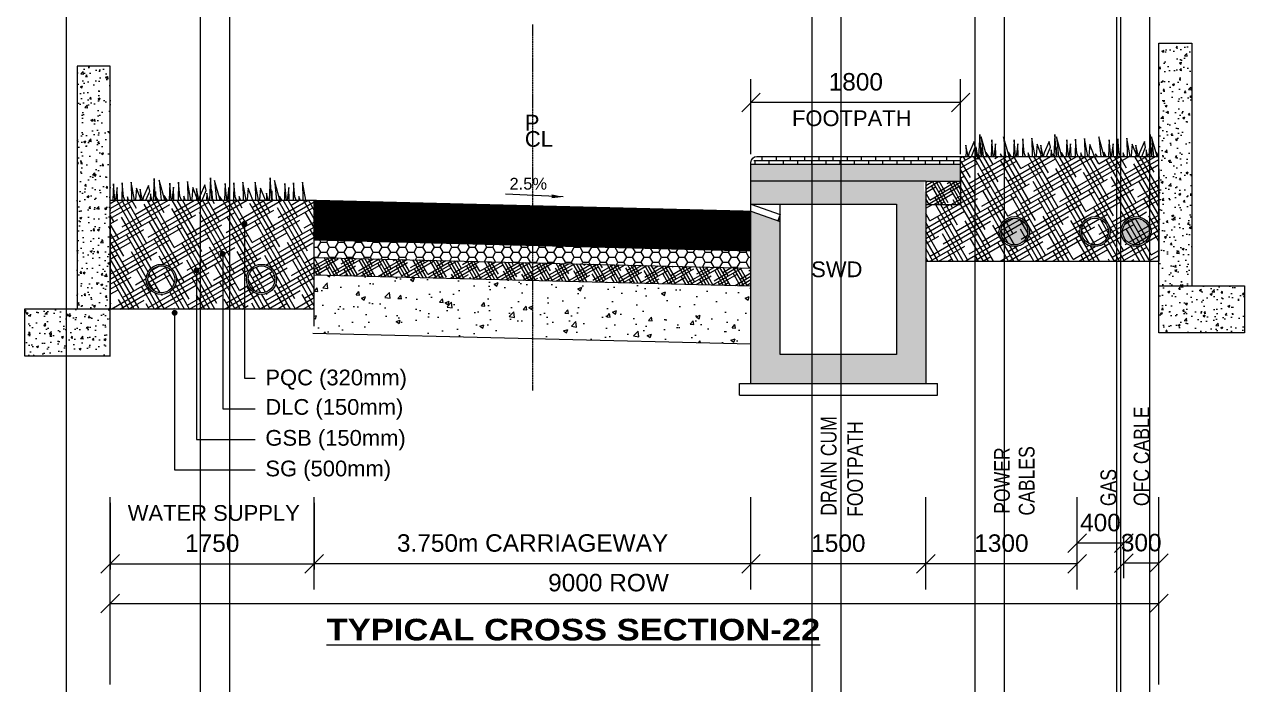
# Model space of a CAD drawing. Header units: inches. Extents: x 1863003 to 1881330, y 133141 to 515800.
# Drawn here: x 1868880 to 1879355, y 196751 to 202421 of the extents above; entities that cross this region are included whole.
import ezdxf

# ---------------------------------------------------------------- set-up
doc = ezdxf.new("R2010")
doc.units = ezdxf.units.IN
doc.header["$MEASUREMENT"] = 0
doc.linetypes.add('CENTERX2', pattern=[4, 2.5, -0.5, 0.5, -0.5])
doc.layers.get('0').update_dxf_attribs({"color": 4, "linetype": 'ELEC_LINE', "lineweight": 13})
doc.layers.get('Defpoints').update_dxf_attribs({"lineweight": 13})
for name, color, linetype, lineweight in [('DIM', 7, 'Continuous', 13), ('DIMEN', 7, 'Continuous', 13), ('HATCH', 252, 'Continuous', 13)]:
    doc.layers.add(name, color=color, linetype=linetype, lineweight=lineweight)
doc.styles.add('AB', font='ariblk.ttf')
doc.styles.add('ARIAL', font='arial.ttf')
doc.styles.get("Standard").update_dxf_attribs({"font": 'romans.shx'})
doc.linetypes.add('ELEC_LINE', pattern='A,12.7,-5.08,["EL",Standard,S=2.54,R=0,X=-2.54,Y=-1.27],-5.08', length=22.86)
doc.dimstyles.get("Standard").update_dxf_attribs({"dimtxt": 180, "dimasz": 160, "dimexe": 50, "dimexo": 50, "dimgap": 100, "dimtad": 1, "dimdec": 0, "dimzin": 0, "dimdsep": 46, "dimtxsty": 'ARIAL', "dimcen": 0.09, "dimclrd": 256, "dimclre": 256, "dimclrt": 256, "dimadec": 0, "dimazin": 0, "dimtm": 1e-09, "dimtfac": 1, "dimtdec": 0, "dimtofl": 0, "dimtmove": 0, "dimatfit": 3, "dimfxl": 0, "dimtolj": 1, "dimtzin": 0, "dimlwd": 9, "dimlwe": -1, "dimarcsym": 0})

# ---------------------------------------------------------------- blocks, each defined once
blk = doc.blocks.new('_Oblique')
at = {"color": 0, "linetype": 'ByBlock', "lineweight": -2}
blk.add_line((-0.5, -0.5), (0.5, 0.5), dxfattribs=at)
blk = doc.blocks.new('*D232')
at = {"layer": 'Defpoints', "color": 0, "ltscale": 0.02}
for p in [(1878317.303417261, 197792.9013232289), (1878317.303417261, 197616.2642154527), (1878617.303417261, 197616.2642154527)]:
    blk.add_point(p, dxfattribs=at)
at = {"layer": 'DIMEN', "ltscale": 0.02}
for p, q in [((1878317.303417261, 197666.2642154527), (1878317.303417261, 197842.9013232289)), ((1878617.303417261, 197666.2642154527), (1878617.303417261, 197842.9013232289))]:
    blk.add_line(p, q, dxfattribs=at)
at = {"layer": 'DIMEN', "lineweight": 9, "ltscale": 0.02}
blk.add_line((1878617.303417261, 197792.9013232289), (1878317.303417261, 197792.9013232289), dxfattribs=at)
at = {"layer": 'DIMEN', "lineweight": 9, "ltscale": 0.02, "xscale": 160, "yscale": 160, "zscale": 160, "rotation": 180}
blk.add_blockref('_Oblique', (1878317.303417261, 197792.9013232289), dxfattribs=at)
at = {"layer": 'DIMEN', "lineweight": 9, "ltscale": 0.02, "xscale": 160, "yscale": 160, "zscale": 160}
blk.add_blockref('_Oblique', (1878617.303417261, 197792.9013232289), dxfattribs=at)
at = {"layer": 'DIMEN', "ltscale": 0.02, "insert": (1878467.303417261, 197969.5384310052), "char_height": 150, "attachment_point": 5, "style": 'ARIAL'}
blk.add_mtext('\\A1;300', dxfattribs=at)
blk = doc.blocks.new('*D233')
at = {"layer": 'Defpoints', "color": 0, "ltscale": 0.02}
for p in [(1875117.303417261, 197788.5985734055), (1875117.303417261, 197788.5985734055), (1876617.303417261, 197788.5985734055)]:
    blk.add_point(p, dxfattribs=at)
at = {"layer": 'DIMEN', "lineweight": 9, "ltscale": 0.02}
blk.add_line((1876617.303417261, 197788.5985734055), (1875117.303417261, 197788.5985734055), dxfattribs=at)
at = {"layer": 'DIMEN', "lineweight": 9, "ltscale": 0.02, "xscale": 160, "yscale": 160, "zscale": 160, "rotation": 180}
blk.add_blockref('_Oblique', (1875117.303417261, 197788.5985734055), dxfattribs=at)
at = {"layer": 'DIMEN', "lineweight": 9, "ltscale": 0.02, "xscale": 160, "yscale": 160, "zscale": 160}
blk.add_blockref('_Oblique', (1876617.303417261, 197788.5985734055), dxfattribs=at)
at = {"layer": 'DIMEN', "ltscale": 0.02, "insert": (1875867.303417261, 197965.1845215638), "char_height": 150, "attachment_point": 5, "style": 'ARIAL'}
blk.add_mtext('\\A1;1500', dxfattribs=at)
blk = doc.blocks.new('*D234')
at = {"layer": 'Defpoints', "color": 0, "ltscale": 0.02}
for p in [(1871367.303417261, 197788.5985734055), (1871367.303417261, 197788.5985734055), (1875117.303417261, 197788.5985734055)]:
    blk.add_point(p, dxfattribs=at)
at = {"layer": 'DIMEN', "lineweight": 9, "ltscale": 0.02}
blk.add_line((1875117.303417261, 197788.5985734055), (1871367.303417261, 197788.5985734055), dxfattribs=at)
at = {"layer": 'DIMEN', "lineweight": 9, "ltscale": 0.02, "xscale": 160, "yscale": 160, "zscale": 160, "rotation": 180}
blk.add_blockref('_Oblique', (1871367.303417261, 197788.5985734055), dxfattribs=at)
at = {"layer": 'DIMEN', "lineweight": 9, "ltscale": 0.02, "xscale": 160, "yscale": 160, "zscale": 160}
blk.add_blockref('_Oblique', (1875117.303417261, 197788.5985734055), dxfattribs=at)
at = {"layer": 'DIMEN', "ltscale": 0.02, "insert": (1873242.303417261, 197966.2077139239), "char_height": 150, "attachment_point": 5, "style": 'ARIAL'}
blk.add_mtext('\\A1;3.750m CARRIAGEWAY', dxfattribs=at)
blk = doc.blocks.new('*D235')
at = {"layer": 'Defpoints', "color": 0, "ltscale": 0.02}
for p in [(1878617.303417261, 197448.3189827944), (1869617.303417261, 197270.7098422759), (1878617.303417261, 197270.7098422759)]:
    blk.add_point(p, dxfattribs=at)
at = {"layer": 'DIMEN', "ltscale": 0.02}
for p, q in [((1869617.303417261, 197320.7098422759), (1869617.303417261, 197498.3189827944)), ((1878617.303417261, 197320.7098422759), (1878617.303417261, 197498.3189827944))]:
    blk.add_line(p, q, dxfattribs=at)
at = {"layer": 'DIMEN', "lineweight": 9, "ltscale": 0.02}
blk.add_line((1869617.303417261, 197448.3189827944), (1878617.303417261, 197448.3189827944), dxfattribs=at)
at = {"layer": 'DIMEN', "lineweight": 9, "ltscale": 0.02, "xscale": 160, "yscale": 160, "zscale": 160, "rotation": 180}
blk.add_blockref('_Oblique', (1869617.303417261, 197448.3189827944), dxfattribs=at)
at = {"layer": 'DIMEN', "lineweight": 9, "ltscale": 0.02, "xscale": 160, "yscale": 160, "zscale": 160}
blk.add_blockref('_Oblique', (1878617.303417261, 197448.3189827944), dxfattribs=at)
at = {"layer": 'DIMEN', "ltscale": 0.02, "insert": (1873894.059042824, 197625.9281233128), "char_height": 150, "attachment_point": 5, "style": 'ARIAL'}
blk.add_mtext('\\A1;9000 ROW', dxfattribs=at)
blk = doc.blocks.new('*D229')
at = {"layer": 'Defpoints', "color": 0, "ltscale": 0.02}
for p in [(1877917.303417261, 197965.1845215638), (1877917.303417261, 197788.5985734055), (1878317.303417261, 197788.5985734055)]:
    blk.add_point(p, dxfattribs=at)
at = {"layer": 'DIMEN', "ltscale": 0.02}
for p, q in [((1877917.303417261, 197838.5985734055), (1877917.303417261, 198015.1845215638)), ((1878317.303417261, 197838.5985734055), (1878317.303417261, 198015.1845215638))]:
    blk.add_line(p, q, dxfattribs=at)
at = {"layer": 'DIMEN', "lineweight": 9, "ltscale": 0.02}
blk.add_line((1878317.303417261, 197965.1845215638), (1877917.303417261, 197965.1845215638), dxfattribs=at)
at = {"layer": 'DIMEN', "lineweight": 9, "ltscale": 0.02, "xscale": 160, "yscale": 160, "zscale": 160, "rotation": 180}
blk.add_blockref('_Oblique', (1877917.303417261, 197965.1845215638), dxfattribs=at)
at = {"layer": 'DIMEN', "lineweight": 9, "ltscale": 0.02, "xscale": 160, "yscale": 160, "zscale": 160}
blk.add_blockref('_Oblique', (1878317.303417261, 197965.1845215638), dxfattribs=at)
at = {"layer": 'DIMEN', "ltscale": 0.02, "insert": (1878117.303417261, 198141.770469722), "char_height": 150, "attachment_point": 5, "style": 'ARIAL'}
blk.add_mtext('\\A1;400', dxfattribs=at)
blk = doc.blocks.new('*D230')
at = {"layer": 'Defpoints', "color": 0, "ltscale": 0.02}
for p in [(1876617.303417261, 197788.5985734055), (1876617.303417261, 197788.5985734055), (1877917.303417261, 197788.5985734055)]:
    blk.add_point(p, dxfattribs=at)
at = {"layer": 'DIMEN', "lineweight": 9, "ltscale": 0.02}
blk.add_line((1877917.303417261, 197788.5985734055), (1876617.303417261, 197788.5985734055), dxfattribs=at)
at = {"layer": 'DIMEN', "lineweight": 9, "ltscale": 0.02, "xscale": 160, "yscale": 160, "zscale": 160, "rotation": 180}
blk.add_blockref('_Oblique', (1876617.303417261, 197788.5985734055), dxfattribs=at)
at = {"layer": 'DIMEN', "lineweight": 9, "ltscale": 0.02, "xscale": 160, "yscale": 160, "zscale": 160}
blk.add_blockref('_Oblique', (1877917.303417261, 197788.5985734055), dxfattribs=at)
at = {"layer": 'DIMEN', "ltscale": 0.02, "insert": (1877267.303417261, 197965.2356811818), "char_height": 150, "attachment_point": 5, "style": 'ARIAL'}
blk.add_mtext('\\A1;1300', dxfattribs=at)
blk = doc.blocks.new('*D231')
at = {"layer": 'Defpoints', "color": 0, "ltscale": 0.02}
for p in [(1869617.303417261, 198360.7560860012), (1871367.303417261, 198360.7560860012), (1871367.303417261, 197788.5985734055)]:
    blk.add_point(p, dxfattribs=at)
at = {"layer": 'DIMEN', "ltscale": 0.02}
for p, q in [((1869617.303417261, 198310.7560860012), (1869617.303417261, 197738.5985734055)), ((1871367.303417261, 198310.7560860012), (1871367.303417261, 197738.5985734055))]:
    blk.add_line(p, q, dxfattribs=at)
at = {"layer": 'DIMEN', "lineweight": 9, "ltscale": 0.02}
blk.add_line((1869617.303417261, 197788.5985734055), (1871367.303417261, 197788.5985734055), dxfattribs=at)
at = {"layer": 'DIMEN', "lineweight": 9, "ltscale": 0.02, "xscale": 160, "yscale": 160, "zscale": 160, "rotation": 180}
blk.add_blockref('_Oblique', (1869617.303417261, 197788.5985734055), dxfattribs=at)
at = {"layer": 'DIMEN', "lineweight": 9, "ltscale": 0.02, "xscale": 160, "yscale": 160, "zscale": 160}
blk.add_blockref('_Oblique', (1871367.303417261, 197788.5985734055), dxfattribs=at)
at = {"layer": 'DIMEN', "ltscale": 0.02, "insert": (1870492.303417261, 197965.1845215638), "char_height": 150, "attachment_point": 5, "style": 'ARIAL'}
blk.add_mtext('\\A1;1750', dxfattribs=at)
blk = doc.blocks.new('*D289')
at = {"layer": 'Defpoints', "color": 0, "ltscale": 0.02}
for p in [(1875117.303417261, 201750.1137992865), (1875117.303417261, 201649.4641831258), (1876917.303417261, 201649.4641831258)]:
    blk.add_point(p, dxfattribs=at)
at = {"layer": 'DIMEN', "ltscale": 0.02}
for p, q in [((1875117.303417261, 201699.4641831258), (1875117.303417261, 201800.1137992865)), ((1876917.303417261, 201699.4641831258), (1876917.303417261, 201800.1137992865))]:
    blk.add_line(p, q, dxfattribs=at)
at = {"layer": 'DIMEN', "lineweight": 9, "ltscale": 0.02}
blk.add_line((1876917.303417261, 201750.1137992865), (1875117.303417261, 201750.1137992865), dxfattribs=at)
at = {"layer": 'DIMEN', "lineweight": 9, "ltscale": 0.02, "xscale": 160, "yscale": 160, "zscale": 160, "rotation": 180}
blk.add_blockref('_Oblique', (1875117.303417261, 201750.1137992865), dxfattribs=at)
at = {"layer": 'DIMEN', "lineweight": 9, "ltscale": 0.02, "xscale": 160, "yscale": 160, "zscale": 160}
blk.add_blockref('_Oblique', (1876917.303417261, 201750.1137992865), dxfattribs=at)
at = {"layer": 'DIMEN', "ltscale": 0.02, "insert": (1876017.303417261, 201926.6997474447), "char_height": 150, "attachment_point": 5, "style": 'ARIAL'}
blk.add_mtext('\\A1;1800', dxfattribs=at)

msp = doc.modelspace()

# ---------------------------------------------------------------- hatches: boundary and pattern name
at = {"layer": 'DIM', "linetype": 'Continuous'}
h = msp.add_hatch(dxfattribs=at)
h.set_pattern_fill('AR-CONC')
h.set_pattern_definition([(49.99999999999999, (-875.0000000002328, -311355.045468381), (182.184668996004, -15.93908553890309), [19.05, -209.55]), (355, (-875.0000000002328, -311355.045468381), (-35.24342142496934, 191.0568452390351), [15.24, -167.64058417]), (100.4514447, (-859.8179930001497, -311356.373721881), (146.9412470903533, 175.1177519121951), [16.19000879999999, -178.0902445999999]), (46.18420000000001, (-875.0000000002328, -311304.245468381), (271.0790408921299, -42.04232793272715), [28.575, -314.325]), (96.63555760999992, (-852.410100000212, -311307.748968381), (237.404134051503, 247.4261245977215), [24.28502314, -267.13560816]), (351.1841511700001, (-875.0000000002328, -311304.245468381), (237.404134064977, 247.4261245855326), [22.85996707, -251.45973192]), (21, (-849.600000000326, -311316.945468381), (151.6143912691325, -102.2651981870876), [19.05, -209.55]), (326.0000000000001, (-849.600000000326, -311316.945468381), (61.80202834764707, 184.1879661223193), [15.24, -167.64]), (71.45144499999999, (-836.9654674001504, -311325.467568281), (213.4164192787161, 81.92276888590524), [16.1900088, -178.0899376]), (37.50000000000001, (-875.0000000002328, -311355.045468381), (3.088603250591817, 84.55503887315311), [0, -165.608, 0, -170.18, 0, -168.275]), (7.499999999999999, (-875.0000000002328, -311355.045468381), (66.81966251030575, 100.1805748181195), [0, -97.02799999999999, 0, -161.798, 0, -64.135]), (327.5, (-931.6420000002254, -311355.045468381), (135.5905951668714, -5.728743992673444), [0, -63.5, 0, -198.12, 0, -262.89]), (317.5, (-957.0420000001322, -311355.045468381), (148.129181386018, 25.42649103333303), [0, -82.55, 0, -131.572, 0, -186.69])])
h.paths.add_polyline_path([(1878901.772564989, 202259.0980314105), (1878617.303417261, 202259.0980314105), (1878617.303417261, 201130.3651142542), (1878623.777303586, 201200.6754268246), (1878617.303417261, 200978.6156750559), (1878617.303417261, 200175.1100250461), (1878901.772564989, 200175.1100250461)])
h.paths.add_polyline_path([(1879354.828695668, 200175.1100250461), (1878617.303417261, 200175.1100250461), (1878617.303417261, 199772.6878293652), (1879354.828695668, 199772.6878293652)])
h = msp.add_hatch(dxfattribs=at)
h.set_pattern_fill('AR-CONC')
h.set_pattern_definition([(49.99999999999999, (6425, -311553.6494460282), (182.184668996004, -15.93908553890309), [19.05, -209.55]), (355, (6425, -311553.6494460282), (-35.24342142496934, 191.0568452390351), [15.24, -167.64058417]), (100.4514447, (6440.182007000083, -311554.9776995282), (146.9412470903533, 175.1177519121951), [16.19000879999999, -178.0902445999999]), (46.18420000000001, (6425, -311502.8494460282), (271.0790408921299, -42.04232793272715), [28.575, -314.325]), (96.63555760999992, (6447.589900000021, -311506.3529460282), (237.404134051503, 247.4261245977215), [24.28502314, -267.13560816]), (351.1841511700001, (6425, -311502.8494460282), (237.404134064977, 247.4261245855326), [22.85996707, -251.45973192]), (21, (6450.399999999907, -311515.5494460282), (151.6143912691325, -102.2651981870876), [19.05, -209.55]), (326.0000000000001, (6450.399999999907, -311515.5494460282), (61.80202834764707, 184.1879661223193), [15.24, -167.64]), (71.45144499999999, (6463.034532600082, -311524.0715459283), (213.4164192787161, 81.92276888590524), [16.1900088, -178.0899376]), (37.50000000000001, (6425, -311553.6494460282), (3.088603250591817, 84.55503887315311), [0, -165.608, 0, -170.18, 0, -168.275]), (7.499999999999999, (6425, -311553.6494460282), (66.81966251030575, 100.1805748181195), [0, -97.02799999999999, 0, -161.798, 0, -64.135]), (327.5, (6368.358000000007, -311553.6494460282), (135.5905951668714, -5.728743992673444), [0, -63.5, 0, -198.12, 0, -262.89]), (317.5, (6342.958000000101, -311553.6494460282), (148.129181386018, 25.42649103333303), [0, -82.55, 0, -131.572, 0, -186.69])])
h.paths.add_polyline_path([(1869617.303417261, 199976.5060473989), (1868879.778138853, 199976.5060473989), (1868879.778138853, 199574.083851718), (1869617.303417261, 199574.083851718)])
h.paths.add_polyline_path([(1869617.303417261, 202060.4940537632), (1869332.834269532, 202060.4940537632), (1869332.834269532, 199976.5060473989), (1869617.303417261, 199976.5060473989)])
h = msp.add_hatch(dxfattribs=at)
h.set_pattern_fill('AR-BRSTD', scale=0.6)
h.set_pattern_definition([(0, (1424.999999998603, -311037.4761996553), (0, 40.64508), []), (90, (1424.999999998603, -311037.4761996553), (-60.95999999999999, 40.64508), [40.64508, -40.64508])])
h.paths.add_polyline_path([(1875167.303417261, 201286.4935813019), (1875117.303417261, 201224.1613477064), (1876917.303417261, 201224.1613477063), (1876917.303417261, 201284.1613477063)])
at = {"layer": 'DIM', "linetype": 'Continuous', "ltscale": 0.02}
h = msp.add_hatch(dxfattribs=at)
h.set_pattern_fill('HOUND', color=31, scale=600, angle=30, style=0)
h.set_pattern_definition([(29.99999999999999, (0, 591.6702164085291), (111.1538105676658, 107.4759526419164), [600, -300]), (120, (0, 591.6702164085291), (42.52404735808353, -148.6538105676658), [599.9999999999997, -299.9999999999998])])
h.paths.add_polyline_path([(1878617.303417261, 201286.4935813019), (1878442.999506459, 201286.4935813019), (1878442.782690671, 201285.7061151457), (1878442.614139416, 201286.4935813019), (1877626.198251319, 201286.4935813019), (1877625.981435532, 201285.7061151457), (1877625.812884276, 201286.4935813019), (1876981.46455142, 201286.4935813019), (1876981.247735632, 201285.7061151457), (1876981.079184377, 201286.4935813019), (1876917.303417261, 201286.4935813019), (1876917.303417261, 201080.9887037932), (1876917.303417261, 200881.9701359177, -0.4142135623730951), (1876907.303417261, 200871.9701359177), (1876617.303417261, 200871.9701359177), (1876617.303417261, 200387.4010455945), (1878617.303417261, 200387.4010455945)])
h.paths.add_polyline_path([(1877507.290486636, 200641.796761989, -1), (1877248.849693147, 200641.796761989, -1)], flags=16)
h.paths.add_polyline_path([(1878199.481868698, 200641.796761989, -1), (1877941.041075208, 200641.796761989, -1)], flags=16)
h.paths.add_polyline_path([(1877493.286422719, 200641.796761989, -1), (1877262.853757064, 200641.796761989, -1)], flags=0)
h.paths.add_polyline_path([(1878185.477804781, 200641.796761989, -1), (1877955.045139125, 200641.796761989, -1)], flags=0)
h.paths.add_polyline_path([(1878552.394715569, 200641.796761989, -1), (1878293.95392208, 200641.796761989, -1)], flags=16)
h.paths.add_polyline_path([(1878538.390651652, 200641.796761989, -1), (1878307.957985997, 200641.796761989, -1)], flags=0)
at = {"layer": 'DIM', "linetype": 'Continuous'}
h = msp.add_hatch(dxfattribs=at)
h.set_pattern_fill('AR-SAND', scale=10)
h.set_pattern_definition([(37.50000000000001, (0, 591.6702164085291), (-0.6299335810960816, 19.26823769013158), [0, -15.2, 0, -17, 0, -16.25]), (7.499999999999999, (0, 591.6702164085291), (17.69776705267727, 28.2214606522974), [0, -8.2, 0, -13.7, 0, -5.25]), (327.5, (-12.3, 591.6702164085291), (31.14141861751495, 0.05659053536964942), [0, -5, 0, -18, 0, -23.5]), (317.5, (-12.3, 591.6702164085291), (30.06126604572294, 8.776755649342494), [0, -2.5, 0, -11.8, 0, -13.5])])
h.paths.add_polyline_path([(1876917.303417261, 201219.2411275925), (1875117.303417261, 201219.2411275925), (1875117.303417261, 201144.0518629528), (1875117.303417261, 201074.2025607535), (1876917.303417261, 201074.2025607535), (1876917.303417261, 201080.9887037932)])
h = msp.add_hatch(dxfattribs=at)
h.set_pattern_fill('AR-CONC', scale=10)
h.set_pattern_definition([(49.99999999999999, (0, 379.3791958601214), (71.72601826007535, -6.275213498259511), [7.5, -82.5]), (355, (0, 379.3791958601214), (-13.8751333613, 75.21921337000119), [6, -66]), (100.45144446, (5.9771681, 378.8562614601214), (57.8508846727112, 68.94399909686294), [6.374019199999998, -70.11421119999997]), (46.18420000000001, (0, 399.3791958601214), (106.7241330671572, -16.55192807930765), [11.25, -123.75]), (96.63563549, (8.8936745, 397.9998651601214), (93.46619456742283, 97.41186007745505), [9.5610342, -105.171376]), (351.1841639899999, (0, 399.3791958601214), (93.46619450547732, 97.41186002699902), [9, -99.0000001]), (21, (10, 394.3791958601214), (59.69070521184616, -40.26188906653388), [7.5, -82.5]), (326.0000000000001, (10, 394.3791958601214), (24.33153319215817, 72.5150045046853), [6, -66]), (71.45144474, (14.9742254, 391.0240384601214), (84.02223767299711, 32.25311528063538), [6.374019000000001, -70.1142112]), (37.50000000000001, (0, 379.3791958601214), (1.215985531729067, 33.28938538313115), [0, -65.19999999999999, 0, -67, 0, -66.25]), (7.499999999999999, (0, 379.3791958601214), (26.30695374421486, 39.44117118823603), [0, -38.2, 0, -63.7, 0, -25.25]), (327.5, (-22.3, 379.3791958601214), (53.3822436172409, -2.255487173437976), [0, -25, 0, -78, 0, -103.5]), (317.5, (-32.3, 379.3791958601214), (58.31861693423862, 10.01049823323177), [0, -32.5, 0, -51.8, 0, -73.5])])
edge = h.paths.add_edge_path()
edge.add_arc((1876784.649685939, 201030.0513087022), 182.7594924260548, 166.020118888344, 203.6998144573982, ccw=False)
edge.add_line((1876607.303417261, 201074.2025607535), (1875117.303417261, 201074.2025607535))
edge.add_line((1875117.303417261, 201074.2025607535), (1875117.303417261, 200876.666122305))
edge.add_line((1875117.303417261, 200876.666122305), (1876367.303417261, 200876.666122305))
edge.add_line((1876367.303417261, 200876.666122305), (1876367.303417261, 199587.0540265982))
edge.add_line((1876367.303417261, 199587.0540265982), (1875367.303417261, 199587.0540265982))
edge.add_line((1875367.303417261, 199587.0540265982), (1875367.303417261, 200728.3561042497))
edge.add_line((1875367.303417261, 200728.3561042497), (1875117.303417261, 200816.5920789807))
edge.add_line((1875117.303417261, 200816.5920789807), (1875117.303417261, 199337.0540265982))
edge.add_line((1875117.303417261, 199337.0540265982), (1876617.303417261, 199337.0540265982))
edge.add_line((1876617.303417261, 199337.0540265982), (1876617.303417261, 200956.5920789807))
at = {"layer": 'DIM', "linetype": 'Continuous', "ltscale": 0.02}
h = msp.add_hatch(dxfattribs=at)
h.set_pattern_fill('HOUND', color=130, scale=400, angle=30, style=0)
h.set_pattern_definition([(29.99999999999999, (1424.999999998603, -311098.2593253413), (74.10254037844388, 71.65063509461096), [400, -200]), (120, (1424.999999998603, -311098.2593253413), (28.34936490538902, -99.10254037844388), [399.9999999999991, -199.9999999999995])])
h.paths.add_polyline_path([(1876617.30341726, 201073.3782220204), (1876617.303417261, 200873.3782220204), (1876917.303417261, 200873.3782220204), (1876917.303417261, 201073.3782220204)])
h = msp.add_hatch(dxfattribs=at)
h.set_pattern_fill('HOUND', color=31, scale=600, angle=30, style=0)
h.set_pattern_definition([(29.99999999999999, (3874.999999999767, 4616.442653962004), (111.1538105676658, 107.4759526419164), [600, -300]), (120, (3874.999999999767, 4616.442653962004), (42.52404735808353, -148.6538105676658), [599.9999999999993, -299.9999999999997])])
h.paths.add_polyline_path([(1869894.4426022, 200910.3776195606), (1869893.882426433, 200908.3430838734), (1869893.44694925, 200910.3776195606), (1869617.303417261, 200910.3776195606), (1869617.303417261, 199976.5060473989), (1871367.303417261, 199976.5060473989), (1871367.303417261, 200910.3776195606)])
h.paths.add_polyline_path([(1871044.311661246, 200230.9017637933, -1), (1870785.870867756, 200230.9017637933, -1)], flags=16)
h.paths.add_polyline_path([(1871030.307597328, 200230.9017637933, -1), (1870799.874931673, 200230.9017637933, -1)], flags=0)
h.paths.add_polyline_path([(1870184.058752694, 200230.9017637933, -1), (1869925.617959205, 200230.9017637933, -1)], flags=16)
h.paths.add_polyline_path([(1870170.054688777, 200230.9017637933, -1), (1869939.622023122, 200230.9017637933, -1)], flags=0)
h = msp.add_hatch(dxfattribs=at)
h.set_pattern_fill('ANSI31')
h.set_pattern_definition([(45, (0, 591.6702164085291), (-0.08838834764831845, 0.08838834764831845), [])])
h.paths.add_polyline_path([(1877493.286422719, 200641.796761989, 1), (1877262.853757064, 200641.796761989, 1)])
h.paths.add_polyline_path([(1878307.957985997, 200641.796761989, 1), (1878538.390651652, 200641.796761989, 1)])
h = msp.add_hatch(dxfattribs=at)
h.set_pattern_fill('HONEY', color=31, scale=400, style=0)
h.set_pattern_definition([(0, (-1025.000000000233, -311356.4035807818), (75, 43.30127018922193), [50, -100]), (120, (-1025.000000000233, -311356.4035807818), (-74.99999999999997, 43.30127018922194), [49.99999999999998, -99.99999999999996]), (59.99999999999999, (-1025.000000000233, -311356.4035807818), (1.665334536937735e-14, 86.60254037844388), [-100, 50])])
h.paths.add_polyline_path([(1875117.303417261, 200326.4388618141), (1875117.303417261, 200476.4857650284), (1871367.303417261, 200570.2713056082), (1871367.303417261, 200420.2244023939)])
h = msp.add_hatch(dxfattribs=at)
h.set_pattern_fill('HOUND', color=130, scale=400, angle=30, style=0)
h.set_pattern_definition([(29.99999999999999, (-1025.000000000233, -311356.4035807818), (74.10254037844388, 71.65063509461096), [400, -200]), (120, (-1025.000000000233, -311356.4035807818), (28.34936490538902, -99.10254037844388), [399.9999999999998, -199.9999999999999])])
h.paths.add_polyline_path([(1875117.303417261, 200176.3919585998), (1875117.303417261, 200326.4388618141), (1871367.303417261, 200420.2244023939), (1871367.303417261, 200270.1774991796)])
h = msp.add_hatch(dxfattribs=at)
h.set_pattern_fill('AR-CONC', scale=50, style=0)
h.set_pattern_definition([(49.99999999999999, (-1025.000000000233, -311356.4035807818), (358.6300913003767, -31.37606749129755), [37.5, -412.5]), (355, (-1025.000000000233, -311356.4035807818), (-69.3756668065, 376.0960668500059), [30, -330]), (100.45144446, (-995.1141595002329, -311359.0182527818), (289.254423363556, 344.7199954843147), [31.87009599999999, -350.5710559999998]), (46.18420000000001, (-1025.000000000233, -311256.4035807818), (533.6206653357862, -82.75964039653827), [56.25, -618.75]), (96.63563549, (-980.5316275002328, -311263.3002342818), (467.3309728371142, 487.0593003872752), [47.805171, -525.8568799999999]), (351.1841639899999, (-1025.000000000233, -311256.4035807818), (467.3309725273866, 487.0593001349951), [45, -495.0000004999999]), (21, (-975.0000000002328, -311281.4035807818), (298.4535260592309, -201.3094453326694), [37.5, -412.5]), (326.0000000000001, (-975.0000000002328, -311281.4035807818), (121.6576659607909, 362.5750225234265), [30, -330]), (71.45144474, (-950.1288730002328, -311298.1793677818), (420.1111883649855, 161.2655764031769), [31.870095, -350.571056]), (37.50000000000001, (-1025.000000000233, -311356.4035807818), (6.079927658645334, 166.4469269156558), [0, -326, 0, -335, 0, -331.25]), (7.499999999999999, (-1025.000000000233, -311356.4035807818), (131.5347687210743, 197.2058559411801), [0, -191, 0, -318.5, 0, -126.25]), (327.5, (-1136.500000000233, -311356.4035807818), (266.9112180862045, -11.27743586718988), [0, -125, 0, -390, 0, -517.5]), (317.5, (-1186.500000000233, -311356.4035807818), (291.5930846711931, 50.05249116615887), [0, -162.5, 0, -259, 0, -367.5])])
h.paths.add_polyline_path([(1875117.303417261, 199676.2356145521), (1875117.303417261, 200176.3919585998), (1871367.303417261, 200270.1774991796), (1871367.303417261, 199770.021155132)])
at = {"layer": 'HATCH', "linetype": 'Continuous', "ltscale": 0.02}
h = msp.add_hatch(dxfattribs=at)
h.set_pattern_fill('ANSI31', color=141, scale=10)
h.set_pattern_definition([(45, (-1025.000000000233, -311356.4035807818), (-0.8838834764831844, 0.8838834764831844), [])])
h.paths.add_polyline_path([(1875117.303417261, 200476.4857650284), (1875117.30341726, 200816.5920789807), (1871367.303417261, 200910.3776195606), (1871367.303417261, 200570.2713056082)])

# ---------------------------------------------------------------- linework, layer by layer
at = {"color": 7, "linetype": 'Continuous', "ltscale": 0.02}
for p, q in [((1876617.303417261, 201074.2025607535), (1875117.303417261, 201074.2025607535)), ((1876617.303417261, 201074.2025607535), (1876617.303417261, 199337.0540265982)), ((1875117.303417261, 199337.0540265982), (1875117.303417261, 200956.5920789807)), ((1875117.303417261, 200876.666122305), (1876367.303417261, 200876.666122305)), ((1875367.303417261, 199587.0540265982), (1875367.303417261, 200876.666122305)), ((1876367.303417261, 200876.666122305), (1876367.303417261, 199587.0540265982)), ((1876367.303417261, 199587.0540265982), (1875367.303417261, 199587.0540265982)), ((1875017.303417261, 199237.0540265982), (1875017.303417261, 199337.0540265982)), ((1875017.303417261, 199337.0540265982), (1876717.303417261, 199337.0540265982)), ((1875017.303417261, 199237.0540265982), (1876717.303417261, 199237.0540265982))]:
    msp.add_line(p, q, dxfattribs=at)
at = {"color": 8, "linetype": 'Continuous', "ltscale": 0.02}
for p in [(1869242.303417261, 502880.9297705453), (1870392.302093171, 502880.9297705453), (1870642.302093171, 502880.9297705453), (1875642.303417261, 502880.9297705453), (1875642.303417261, 502880.9297705453), (1875892.303417261, 502880.9297705453), (1877042.303417261, 502880.9297705453), (1877292.303417261, 500369.9108982697), (1878259.153346671, 500590.1132772009), (1878293.434488517, 500590.1132772009), (1878542.303417261, 500369.9108982697)]:
    msp.add_xline(p, (0, 1), dxfattribs=at)
at = {"color": 66, "linetype": 'Continuous', "lineweight": 9, "ltscale": 0.25, "flags": 128}
for points in [[(1877093.909067477, 201286.4935813019), (1877081.396626873, 201474.1231725924), (1877071.75056148, 201286.4935813019)], [(1877141.572676037, 201286.4935813019), (1877093.906788205, 201454.2753545895), (1877111.236033431, 201286.4935813019)], [(1877333.368247645, 201286.4935813019), (1877285.348074152, 201455.5224241203), (1877302.806122247, 201286.4935813019)], [(1877473.923933035, 201286.4935813019), (1877461.602305377, 201316.9835540716), (1877449.933122354, 201436.6627285125), (1877446.89309788, 201286.4935813019)], [(1877556.499428986, 201286.4935813019), (1877527.262024213, 201442.517711398), (1877530.324443926, 201286.4935813019)], [(1877738.642767376, 201286.4935813019), (1877726.130326772, 201474.1231725924), (1877716.484261379, 201286.4935813019)], [(1877786.306375936, 201286.4935813019), (1877738.640488104, 201454.2753545895), (1877755.96973333, 201286.4935813019)], [(1877926.712380436, 201286.4935813019), (1877914.894719328, 201315.7364845407), (1877903.225536305, 201435.4156589815), (1877900.210757509, 201286.4935813019)], [(1878009.558154234, 201286.4935813019), (1877980.554438165, 201441.270641867), (1877983.592380572, 201286.4935813019)], [(1878150.169502785, 201286.4935813019), (1878102.149329292, 201455.5224241203), (1878119.607377386, 201286.4935813019)], [(1878290.725188175, 201286.4935813019), (1878278.403560516, 201316.9835540716), (1878266.734377493, 201436.6627285125), (1878263.69435302, 201286.4935813019)], [(1878373.300684126, 201286.4935813019), (1878344.063279353, 201442.517711398), (1878347.125699066, 201286.4935813019)], [(1878555.444022516, 201286.4935813019), (1878542.931581912, 201474.1231725924), (1878533.285516519, 201286.4935813019)], [(1878603.107631076, 201286.4935813019), (1878555.441743243, 201454.2753545895), (1878572.770988469, 201286.4935813019)], [(1877009.829478682, 201286.4935813019), (1877042.72367666, 201366.8394360414), (1877032.825786749, 201413.6974377322), (1876989.897934774, 201317.1232879394), (1876981.247735632, 201285.7061151457), (1876960.534045336, 201382.4798238238), (1876963.605754993, 201315.1480933919), (1876958.901229246, 201286.4935813019)], [(1877045.855716764, 201261.1985744319), (1877048.920076616, 201370.4165899416), (1877063.329546521, 201261.1985744319)], [(1877061.874532989, 201286.4935813019), (1877049.355351331, 201343.144475424), (1877047.746376747, 201286.4935813019)], [(1877091.591858456, 201321.2411573605), (1877093.102111508, 201364.0224756699), (1877095.225727341, 201286.4935813019)], [(1877197.480254041, 201286.4935813019), (1877184.334771804, 201428.153916998), (1877179.474523166, 201286.4935813019)], [(1877219.931036831, 201286.4935813019), (1877216.893897304, 201394.7414268517), (1877202.612424917, 201286.4935813019)], [(1877389.037262786, 201286.4935813019), (1877375.776057751, 201429.400986529), (1877370.873023192, 201286.4935813019)], [(1877411.407312151, 201286.4935813019), (1877408.335183251, 201395.9884963826), (1877393.889181132, 201286.4935813019)], [(1877614.900195207, 201286.4935813019), (1877573.838429986, 201391.1271576609), (1877564.311288993, 201293.7495752529), (1877563.888006864, 201286.4935813019)], [(1877654.563178582, 201286.4935813019), (1877687.457376559, 201366.8394360414), (1877677.559486648, 201413.6974377322), (1877634.631634673, 201317.1232879394), (1877625.981435532, 201285.7061151457), (1877605.267745235, 201382.4798238238), (1877608.339454892, 201315.1480933919), (1877603.634929145, 201286.4935813019)], [(1877706.608232888, 201286.4935813019), (1877694.08905123, 201343.144475424), (1877692.480076646, 201286.4935813019)], [(1877736.325558355, 201321.2411573605), (1877737.835811407, 201364.0224756699), (1877739.959427241, 201286.4935813019)], [(1877842.21395394, 201286.4935813019), (1877829.068471703, 201428.153916998), (1877824.208223066, 201286.4935813019)], [(1877864.664736731, 201286.4935813019), (1877861.627597203, 201394.7414268517), (1877847.346124816, 201286.4935813019)], [(1878067.703216766, 201286.4935813019), (1878027.130843938, 201389.88008813), (1878017.603702945, 201292.5025057219), (1878017.253169256, 201286.4935813019)], [(1878205.838517926, 201286.4935813019), (1878192.577312891, 201429.400986529), (1878187.674278332, 201286.4935813019)], [(1878228.208567291, 201286.4935813019), (1878225.136438391, 201395.9884963826), (1878210.690436271, 201286.4935813019)], [(1878431.701450347, 201286.4935813019), (1878390.639685126, 201391.1271576609), (1878381.112544133, 201293.7495752529), (1878380.689262004, 201286.4935813019)], [(1878471.364433721, 201286.4935813019), (1878504.258631699, 201366.8394360414), (1878494.360741788, 201413.6974377322), (1878451.432889813, 201317.1232879394), (1878442.782690671, 201285.7061151457), (1878422.069000375, 201382.4798238238), (1878425.140710032, 201315.1480933919), (1878420.436184285, 201286.4935813019)], [(1878523.409488028, 201286.4935813019), (1878510.89030637, 201343.144475424), (1878509.281331785, 201286.4935813019)], [(1878553.126813495, 201321.2411573605), (1878554.637066547, 201364.0224756699), (1878556.76068238, 201286.4935813019)], [(1877082.46204563, 201286.4935813019), (1877067.214546446, 201308.0294114248), (1877070.410749538, 201286.4935813019)], [(1877158.291819359, 201286.4935813019), (1877137.217184791, 201321.3041286999), (1877144.547729949, 201286.4935813019)], [(1877274.786264417, 201286.4935813019), (1877258.655832393, 201309.2764809558), (1877262.03711716, 201286.4935813019)], [(1877350.488092993, 201286.4935813019), (1877328.658470738, 201322.5511982308), (1877336.251628817, 201286.4935813019)], [(1877507.120581787, 201286.4935813019), (1877496.485999784, 201317.7992382398), (1877496.633886549, 201286.4935813019)], [(1877727.195745529, 201286.4935813019), (1877711.948246345, 201308.0294114248), (1877715.144449437, 201286.4935813019)], [(1877803.025519258, 201286.4935813019), (1877781.95088469, 201321.3041286999), (1877789.281429848, 201286.4935813019)], [(1877959.989364214, 201286.4935813019), (1877949.778413736, 201316.5521687089), (1877949.92040939, 201286.4935813019)], [(1878091.587519557, 201286.4935813019), (1878075.457087533, 201309.2764809558), (1878078.838372299, 201286.4935813019)], [(1878167.289348133, 201286.4935813019), (1878145.459725878, 201322.5511982308), (1878153.052883957, 201286.4935813019)], [(1878323.921836927, 201286.4935813019), (1878313.287254923, 201317.7992382398), (1878313.435141689, 201286.4935813019)], [(1878543.997000669, 201286.4935813019), (1878528.749501485, 201308.0294114248), (1878531.945704577, 201286.4935813019)], [(1878619.826774398, 201286.4935813019), (1878598.75213983, 201321.3041286999), (1878606.082684988, 201286.4935813019)], [(1869656.82253089, 200910.3776195606), (1869643.677048653, 201052.0379552566), (1869638.816800016, 200910.3776195606)], [(1869679.273313681, 200910.3776195606), (1869676.236174153, 201018.6254651104), (1869661.954701766, 200910.3776195606)], [(1869741.320957386, 200910.3776195606), (1869729.503296279, 200939.6205227994), (1869717.834113255, 201059.2996972402), (1869714.819334459, 200910.3776195606)], [(1869824.166731184, 200910.3776195606), (1869795.163015115, 201065.1546801256), (1869798.200957522, 200910.3776195606)], [(1869922.974729141, 200910.3776195607), (1869955.358367461, 200989.4764047692), (1869945.46047755, 201036.3344064599), (1869902.532625575, 200939.7602566671), (1869893.882426433, 200908.3430838734), (1869873.168736137, 201005.1167925514), (1869876.240445794, 200937.7850621195), (1869871.740665139, 200910.3776195606)], [(1870006.460595045, 200910.3776195606), (1869994.031317674, 201096.7601413201), (1869984.449364312, 200910.3776195606)], [(1870086.204899132, 200910.3776195606), (1870037.05529152, 201083.3820194904), (1870054.923952774, 200910.3776195606)], [(1870141.113395102, 200910.3776195606), (1870127.483275119, 201057.2605818989), (1870122.443842493, 200910.3776195606)], [(1870163.226072816, 200910.3776195606), (1870160.042400619, 201023.8480917527), (1870145.071890979, 200910.3776195606)], [(1870227.237755133, 200910.3776195606), (1870213.309522745, 200944.8431494417), (1870201.640339722, 201064.5223238825), (1870198.519834063, 200910.3776195606)], [(1870308.951627097, 200910.3776195606), (1870278.969241581, 201070.3773067679), (1870282.109692971, 200910.3776195606)], [(1870368.167556062, 200910.3776195606), (1870325.545647354, 201018.986753031), (1870316.018506361, 200921.6091706228), (1870315.363308069, 200910.3776195606)], [(1870404.64277293, 200910.3776195606), (1870439.164593927, 200994.6990314115), (1870429.266704016, 201041.5570331022), (1870386.338852041, 200944.9828833094), (1870377.6886529, 200913.5657105158), (1870356.974962603, 201010.3394191937), (1870360.04667226, 200943.0076887619), (1870354.689435669, 200910.3776195606)], [(1870490.615102426, 200910.3776195606), (1870477.83754414, 201101.9827679624), (1870467.98709476, 200910.3776195606)], [(1870560.64115664, 200910.3776195606), (1870512.699648806, 201079.129562808), (1870530.129097486, 200910.3776195606)], [(1870616.363142327, 200910.3776195606), (1870603.127632405, 201053.0081252166), (1870598.234098041, 200910.3776195606)], [(1870638.751117758, 200910.3776195606), (1870635.686757905, 201019.5956350703), (1870621.277288001, 200910.3776195606)], [(1870701.163606854, 200910.3776195606), (1870688.953880031, 200940.5906927593), (1870677.284697008, 201060.2698672002), (1870674.250278089, 200910.3776195606)], [(1870783.799115353, 200910.3776195606), (1870754.613598867, 201066.1248500856), (1870757.670583635, 200910.3776195606)], [(1870889.80619794, 200910.3776195606), (1870860.620681454, 201066.1248500856), (1870863.677666222, 200910.3776195606)], [(1871003.625813107, 200910.3776195606), (1870990.848254821, 201101.9827679624), (1870980.997805441, 200910.3776195606)], [(1871073.651867321, 200910.3776195606), (1871025.710359487, 201079.129562808), (1871043.139808167, 200910.3776195606)], [(1871129.373853008, 200910.3776195606), (1871116.138343086, 201053.0081252166), (1871111.244808722, 200910.3776195606)], [(1871151.761828439, 200910.3776195606), (1871148.697468586, 201019.5956350703), (1871134.287998682, 200910.3776195606)], [(1871214.174317535, 200910.3776195606), (1871201.964590712, 200940.5906927593), (1871190.295407689, 201060.2698672002), (1871187.26098877, 200910.3776195606)], [(1871296.809826034, 200910.3776195606), (1871267.624309548, 201066.1248500856), (1871270.681294315, 200910.3776195606)], [(1869774.597941164, 200910.3776195606), (1869764.386990686, 200940.4362069675), (1869764.528986341, 200910.3776195606)], [(1869882.311793716, 200910.3776195606), (1869841.739420888, 201013.7641263886), (1869832.212279895, 200916.3865439805), (1869831.861746207, 200910.3776195606)], [(1869974.233636084, 200910.3776195606), (1869961.990042132, 200965.7814441517), (1869960.416486286, 200910.3776195606)], [(1870004.226549257, 200943.8781260882), (1870005.736802309, 200986.6594443975), (1870007.826259309, 200910.3776195606)], [(1870029.308200487, 200910.3776195605), (1870010.363049761, 200937.1360763257), (1870014.334359981, 200910.3776195606)], [(1870104.60215023, 200910.3776195605), (1870080.365688107, 200950.4107936009), (1870088.796035, 200910.3776195606)], [(1870260.178302299, 200910.3776195606), (1870248.193217152, 200945.6588336098), (1870248.359884302, 200910.3776195606)], [(1870459.194001644, 200910.3776195606), (1870445.796268598, 200971.004070794), (1870444.074381933, 200910.3776195606)], [(1870501.941792485, 200910.3776195606), (1870486.007407047, 200932.8836196435), (1870489.347596241, 200910.3776195606)], [(1870488.032775723, 200949.1007527306), (1870489.543028775, 200991.8820710398), (1870491.775540216, 200910.3776195606)], [(1870577.672030028, 200910.3776195607), (1870556.010045393, 200946.1583369185), (1870563.544892845, 200910.3776195606)], [(1870734.378093212, 200910.3776195605), (1870723.837574438, 200941.4063769275), (1870723.98415314, 200910.3776195606)], [(1870842.143105075, 200910.3776195606), (1870801.19000464, 201014.7342963486), (1870791.662863647, 200917.3567139406), (1870791.255734597, 200910.3776195606)], [(1870948.150187662, 200910.3776195606), (1870907.197087228, 201014.7342963486), (1870897.669946234, 200917.3567139406), (1870897.262817184, 200910.3776195606)], [(1870972.204712325, 200910.3776195606), (1870958.806979279, 200971.004070794), (1870957.085092613, 200910.3776195606)], [(1871014.952503166, 200910.3776195606), (1870999.018117728, 200932.8836196435), (1871002.358306922, 200910.3776195606)], [(1871001.043486404, 200949.1007527306), (1871002.553739456, 200991.8820710398), (1871004.786250897, 200910.3776195606)], [(1871090.682740709, 200910.3776195607), (1871069.020756074, 200946.1583369185), (1871076.555603526, 200910.3776195606)], [(1871247.388803893, 200910.3776195605), (1871236.848285119, 200941.4063769275), (1871236.994863821, 200910.3776195606)]]:
    msp.add_lwpolyline(points, dxfattribs=at)
at = {"color": 7, "linetype": 'Continuous', "ltscale": 0.02}
msp.add_lwpolyline([(1875117.303417261, 200824.2025607535), (1875117.303417261, 201236.4935813019, -0.4142135623730951), (1875167.303417261, 201286.4935813019), (1876917.727661392, 201286.4935813019)], format="xyb", dxfattribs=at)
for points in [[(1876917.303417261, 201080.9887037932), (1876917.303417261, 201286.4935813019)], [(1876617.303417261, 201074.2025607535), (1876917.303417261, 201074.2025607535)], [(1871367.303417261, 199830.0399164177), (1871367.303417261, 200910.3776195606)], [(1876717.303417261, 199237.0540265982), (1876717.303417261, 199337.0540265982)]]:
    msp.add_lwpolyline(points, dxfattribs=at)
at = {"color": 6, "linetype": 'Continuous', "ltscale": 0.02}
for points in [[(1871367.303417261, 200910.3776195606), (1875117.30341726, 200816.5920789807)], [(1873242.303417261, 200863.4848492706), (1875117.303417261, 200816.5920789807)], [(1871367.303417261, 200570.2713056082), (1875117.303417261, 200476.4857650284)], [(1871367.303417261, 200420.2244023939), (1875117.303417261, 200326.4388618141)], [(1871367.303417261, 200270.1774991796), (1875117.303417261, 200176.3919585998)], [(1871354.802587377, 199770.3337943556), (1875117.303417261, 199676.2356145521)]]:
    msp.add_lwpolyline(points, dxfattribs=at)
at = {"color": 8, "linetype": 'Continuous', "ltscale": 0.02}
for points in [[(1869617.303417261, 196751.2226409223), (1869617.303417261, 198360.7560860012)], [(1871367.303417261, 197568.3961944743), (1871367.303417261, 198360.7560860012)], [(1875117.303417261, 197568.3961944743), (1875117.303417261, 198360.7560860012)], [(1876617.303417261, 197568.3961944743), (1876617.303417261, 198360.7560860012)], [(1877917.303417261, 197568.3961944743), (1877917.303417261, 198360.7560860012)], [(1878617.303417261, 196751.2226409223), (1878617.303417261, 198360.7560860012)]]:
    msp.add_lwpolyline(points, dxfattribs=at)
at = {"layer": 'DIM', "color": 7, "linetype": 'Continuous'}
for p, q in [((1875117.303417261, 200876.666122305), (1875367.303417261, 200788.4301475741)), ((1875117.303417261, 200816.5920789807), (1875367.303417261, 200728.3561042497)), ((1875367.303417261, 200788.4301475741), (1875348.449296604, 200735.0105511051))]:
    msp.add_line(p, q, dxfattribs=at)
at = {"layer": 'DIM', "color": 1, "linetype": 'CENTERX2'}
msp.add_lwpolyline([(1873242.303417261, 202420.5722238884), (1873242.303417261, 199275.6157249796)], dxfattribs=at)
at = {"layer": 'DIM', "color": 7, "linetype": 'Continuous'}
for points in [[(1878617.303417261, 200175.1100250461), (1878617.303417261, 202259.0980314105), (1878901.772564989, 202259.0980314105), (1878901.772564989, 200175.1100250461)], [(1869617.303417261, 199976.5060473989), (1869617.303417261, 202060.4940537632), (1869332.834269532, 202060.4940537632), (1869332.834269532, 199976.5060473989)], [(1875117.303417261, 201219.2411275925), (1876917.303417261, 201219.2411275925)], [(1878617.303417261, 201178.8830995291), (1878617.303417261, 200387.4010455945)], [(1869617.303417261, 200910.3776195606), (1871367.303417261, 200910.3776195606)], [(1869617.303417261, 200767.9881013334), (1869617.303417261, 199976.5060473989)], [(1876617.303417261, 200387.4010455945), (1878617.303417261, 200387.4010455945)], [(1878617.303417261, 200175.1100250461), (1879354.828695668, 200175.1100250461), (1879354.828695668, 199772.6878293652), (1878617.303417261, 199772.6878293652), (1878617.303417261, 200175.1100250461)], [(1869617.303417261, 199976.5060473989), (1868879.778138853, 199976.5060473989), (1868879.778138853, 199574.083851718), (1869617.303417261, 199574.083851718), (1869617.303417261, 199976.5060473989)], [(1871367.303417261, 199976.5060473989), (1869617.303417261, 199976.5060473989)]]:
    msp.add_lwpolyline(points, dxfattribs=at)
at = {"layer": 'DIM', "color": 8, "linetype": 'Continuous'}
for points in [[(1875117.303417261, 201305.2690493257), (1875117.303417261, 201951.3879156616)], [(1876917.303417261, 201304.9442412454), (1876917.303417261, 201951.0631075813)]]:
    msp.add_lwpolyline(points, dxfattribs=at)
at = {"layer": 'DIM', "color": 83, "linetype": 'Continuous'}
msp.add_lwpolyline([(1876917.727661392, 201286.4935813019), (1878617.303417261, 201286.4935813019)], dxfattribs=at)
at = {"layer": 'DIM', "color": 7, "linetype": 'Continuous'}
msp.add_lwpolyline([(1876917.303417261, 201080.9887037932), (1876917.303417261, 200881.9701359177, -0.4142135623730951), (1876907.303417261, 200871.9701359177), (1876617.303417261, 200871.9701359177)], format="xyb", dxfattribs=at)
for centre, radius in [((1877378.070089891, 200641.796761989), 129.2203967447354), ((1877378.070089891, 200641.796761989), 115.2163328276442), ((1878070.261471953, 200641.796761989), 129.2203967447354), ((1878070.261471953, 200641.796761989), 115.2163328276442), ((1878423.174318825, 200641.796761989), 129.2203967447354), ((1878423.174318825, 200641.796761989), 115.2163328276442), ((1870054.838355949, 200230.9017637933), 129.2203967447354), ((1870054.838355949, 200230.9017637933), 115.2163328276442), ((1870915.091264501, 200230.9017637933), 129.2203967447354), ((1870915.091264501, 200230.9017637933), 115.2163328276442)]:
    msp.add_circle(centre, radius, dxfattribs=at)
msp.add_arc((1875318.608651007, 200775.5796465705), 50.36184703248711, 306.3363843015952, 14.78326861981038, dxfattribs=at)

# ---------------------------------------------------------------- texts
at = {"layer": 'DIMEN', "linetype": 'Continuous', "style": 'ARIAL'}
for s, height, p in [('FOOTPATH', 135, (1875469.256788108, 201547.3784890702)), ('P', 135, (1873175.844641006, 201509.3870795939)), ('CL', 135, (1873175.844641006, 201369.7465729813)), ('2.5%%%', 101.25, (1873044.171909843, 201001.7719705864)), ('SWD', 135, (1875634.038733775, 200249.9328647096)), ('PQC (320mm)', 135, (1870948.451630357, 199321.0294198898)), ('DLC (150mm)', 135, (1870948.451630357, 199068.2744029269)), ('GSB (150mm)', 135, (1870948.451630357, 198802.6243177682)), ('SG (500mm)', 135, (1870948.451630357, 198539.5532462482)), ('WATER SUPPLY', 135, (1869766.826050129, 198157.7330122279))]:
    msp.add_text(s, height=height, dxfattribs=at).set_placement(p)
at = {"layer": 'DIMEN', "linetype": 'Continuous', "style": 'ARIAL', "width": 0.8}
for s, p in [('OFC CABLE', (1878537.530583704, 198284.2557319014)), ('DRAIN CUM', (1875851.733501455, 198201.3609805503)), ('FOOTPATH', (1876078.224528595, 198191.3084007187)), ('POWER', (1877339.430735687, 198218.5421088909)), ('CABLES', (1877551.388752214, 198203.2011527523)), ('GAS', (1878252.756850328, 198284.0499258994))]:
    msp.add_text(s, height=135, rotation=90, dxfattribs=at).set_placement(p)
at = {"layer": 'DIMEN', "style": 'AB'}
msp.add_text('%%UTYPICAL CROSS SECTION-22', height=185.625, dxfattribs=at).set_placement((1871473.807760046, 197130.6435287615))

# ---------------------------------------------------------------- dimensions: what is measured, and where the dimension line sits
at = {"layer": 'DIMEN', "ltscale": 0.02}
for p1, p2, distance, picture, middle in [((1876917.303417261, 201649.4641831258), (1875117.303417261, 201649.4641831258), -100.64961616072105, '*D289', (1876017.303417261, 201926.6997474447)), ((1869617.303417261, 198360.7560860012), (1871367.303417261, 198360.7560860012), -572.1575125957024, '*D231', (1870492.303417261, 197965.1845215638)), ((1876617.303417261, 197788.5985734055), (1875117.303417261, 197788.5985734055), 0, '*D233', (1875867.303417261, 197965.1845215638)), ((1877917.303417261, 197788.5985734055), (1876617.303417261, 197788.5985734055), 0, '*D230', (1877267.303417261, 197965.2356811818))]:
    dim = msp.add_aligned_dim(p1=p1, p2=p2, distance=distance, dimstyle='Standard', override={"dimtxt": 150, "dimblk1": 'Oblique', "dimblk2": 'Oblique', "dimsah": 1}, dxfattribs=at)
    dim.commit()
    dim.dimension.update_dxf_attribs({"geometry": picture, "text_midpoint": middle})
dim = msp.add_aligned_dim(p1=(1875117.303417261, 197788.5985734055), p2=(1871367.303417261, 197788.5985734055), distance=0, text='3.750m CARRIAGEWAY', dimstyle='Standard', override={"dimtxt": 150, "dimblk1": 'Oblique', "dimblk2": 'Oblique', "dimsah": 1}, dxfattribs=at)
dim.commit()
dim.dimension.update_dxf_attribs({"geometry": '*D234', "text_midpoint": (1873242.303417261, 197966.2077139239)})
for base, p1, p2, picture, middle in [((1877917.303417261, 197965.1845215638), (1878317.303417261, 197788.5985734055), (1877917.303417261, 197788.5985734055), '*D229', (1878117.303417261, 197965.1845215638)), ((1878317.303417261, 197792.9013232289), (1878617.303417261, 197616.2642154527), (1878317.303417261, 197616.2642154527), '*D232', (1878467.303417261, 197792.9013232289))]:
    dim = msp.add_linear_dim(base=base, p1=p1, p2=p2, angle=180, dimstyle='Standard', override={"dimtxt": 150, "dimblk1": 'Oblique', "dimblk2": 'Oblique', "dimsah": 1}, dxfattribs=at)
    dim.commit()
    dim.dimension.update_dxf_attribs({"geometry": picture, "text_midpoint": middle, "dimtype": 161})
dim = msp.add_linear_dim(base=(1878617.303417261, 197448.3189827944), p1=(1869617.303417261, 197270.7098422759), p2=(1878617.303417261, 197270.7098422759), angle=0, text='<> ROW', dimstyle='Standard', override={"dimtxt": 150, "dimblk1": 'Oblique', "dimblk2": 'Oblique', "dimsah": 1}, dxfattribs=at)
dim.commit()
dim.dimension.update_dxf_attribs({"geometry": '*D235', "text_midpoint": (1873894.059042824, 197448.3189827944), "dimtype": 161})

# ---------------------------------------------------------------- leaders
at = {"layer": 'DIMEN', "lineweight": 9, "ltscale": 0.02}
for points, override in [([(1873505.614495433, 200939.3478729703), (1873009.600626953, 200963.4684633782)], {"dimasz": 100}), ([(1870769.438659173, 200708.8658708232), (1870769.438659173, 199382.199666589), (1870861.753470415, 199382.199666589)], {"dimasz": 50, "dimldrblk": 'Dot'}), ([(1870581.938659173, 200449.817516721), (1870581.938659173, 199119.699666589), (1870861.753470415, 199119.699666589)], {"dimasz": 50, "dimldrblk": 'Dot'}), ([(1870356.938659173, 200308.1539794818), (1870356.938659173, 198857.199666589), (1870861.753470415, 198857.199666589)], {"dimasz": 50, "dimldrblk": 'Dot'}), ([(1870169.438659173, 199943.728139152), (1870169.438659173, 198594.699666589), (1870861.753470415, 198594.699666589)], {"dimasz": 50, "dimldrblk": 'Dot'})]:
    msp.add_leader(points, dimstyle='Standard', override=override, dxfattribs=at)

doc.saveas('drawing.dxf')
